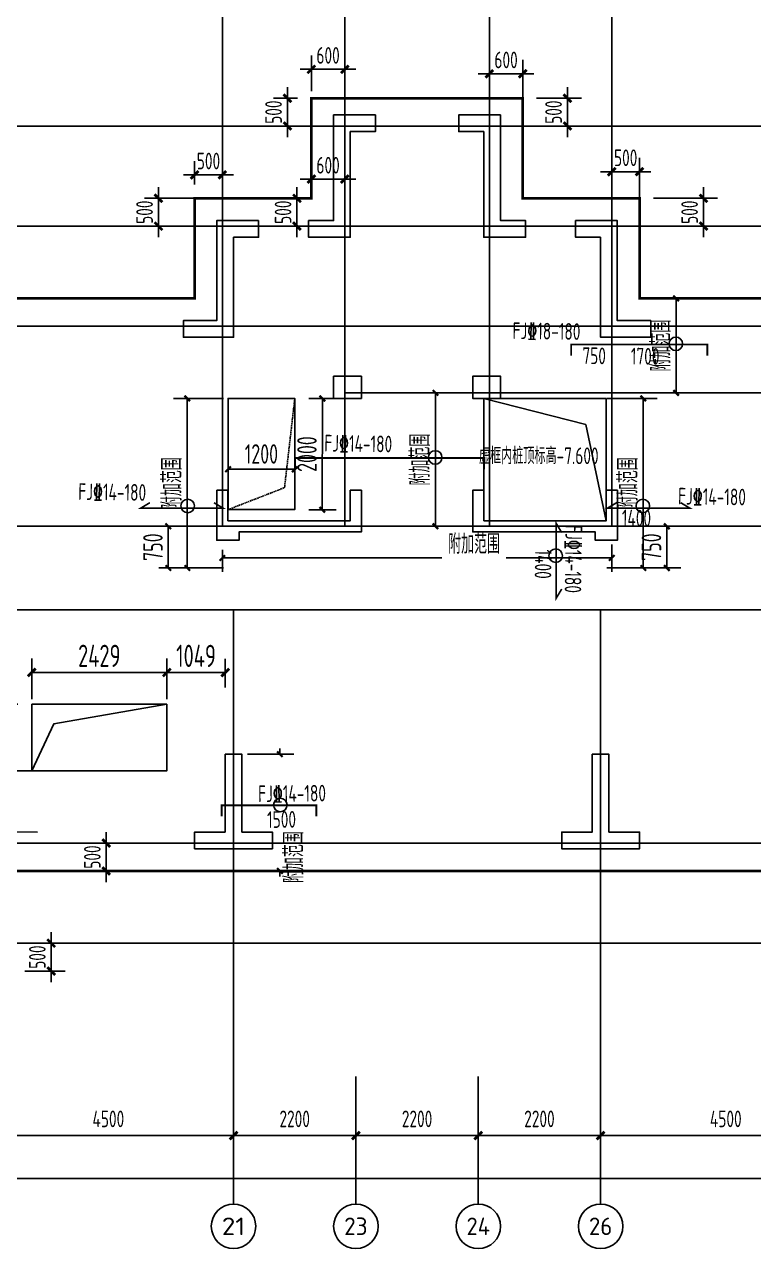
# Model space of a CAD drawing. Extents: x 627893 to 789462, y -407363 to 145317.
# Drawn here: x 704716 to 717822, y -383324 to -361305 of the extents above; entities that cross this region are included whole.
import ezdxf
from ezdxf.enums import TextEntityAlignment as Align

# ---------------------------------------------------------------- set-up
doc = ezdxf.new("R2010")
doc.units = 0
doc.header["$LTSCALE"] = 100
doc.linetypes.add('DASH', pattern=[0.35, 0.25, -0.1])
doc.layers.get('0').update_dxf_attribs({"linetype": 'CONTINUOUS'})
doc.layers.get('Defpoints').update_dxf_attribs({"linetype": 'CONTINUOUS'})
for name, color, linetype in [('AXIS', 3, 'CONTINUOUS'), ('AXIS_TEXT', 7, 'CONTINUOUS'), ('COLU', 255, 'CONTINUOUS'), ('DIM', 3, 'CONTINUOUS'), ('dim-wall', 7, 'CONTINUOUS'), ('dote', 253, 'CONTINUOUS'), ('JSK', 4, 'CONTINUOUS'), ('TEXT', 2, 'CONTINUOUS'), ('WALL', 255, 'CONTINUOUS'), ('Z-CT', 2, 'CONTINUOUS'), ('支座钢筋标注', 173, 'CONTINUOUS'), ('板底钢筋', 24, 'CONTINUOUS'), ('楼板负筋钢筋', 1, 'CONTINUOUS')]:
    doc.layers.add(name, color=color, linetype=linetype)
doc.styles.add('_TCH_AXIS', font='tssdeng.shx', dxfattribs={"width": 0.7, "bigfont": 'tssdchn.shx'})
doc.styles.add('COMPLEX', font='tssdeng.shx', dxfattribs={"width": 0.7, "bigfont": 'tssdchn.shx'})
doc.styles.add('dim_font', font='tssdeng.shx', dxfattribs={"width": 0.7, "bigfont": 'tssdchn.shx'})
doc.styles.add('Jgcad-DIM', font='tssdeng.shx', dxfattribs={"width": 0.7, "bigfont": 'tssdchn.shx'})
doc.styles.get("Standard").update_dxf_attribs({"font": 'tssdeng.shx', "width": 0.7, "bigfont": 'tssdchn.shx'})
doc.styles.add('TSSD_Dimension', font='Tssdeng.shx', dxfattribs={"width": 0.7, "bigfont": 'tssdchn.shx'})
doc.dimstyles.new('DIMN', dxfattribs={"dimtxt": 300, "dimasz": 1, "dimexe": 250, "dimexo": 300, "dimgap": 150, "dimtad": 1, "dimdec": 0, "dimzin": 0, "dimdsep": 46, "dimtxsty": 'dim_font', "dimblk": '_DIMX', "dimcen": 0.09, "dimclrt": 7, "dimadec": 0, "dimazin": 0, "dimtfac": 1, "dimtdec": 0, "dimtix": 1, "dimtmove": 2, "dimatfit": 3, "dimldrblk": '_DIMX', "dimfxl": 250, "dimtolj": 1, "dimtzin": 0, "dimarcsym": 0})
doc.dimstyles.new('JGCAD_100_117', dxfattribs={"dimtxt": 351, "dimasz": 100, "dimexe": 250, "dimexo": 250, "dimgap": 100, "dimtad": 1, "dimdec": 0, "dimdsep": 46, "dimtxsty": 'Jgcad-DIM', "dimblk1": 'ARCHTICK', "dimblk2": 'ARCHTICK', "dimsah": 1, "dimcen": 0.09, "dimclre": 7, "dimclrt": 1, "dimadec": 3, "dimazin": 0, "dimtfac": 1, "dimtdec": 4, "dimtix": 1, "dimtofl": 0, "dimtmove": 2, "dimatfit": 3, "dimfxl": 1, "dimtolj": 1, "dimtzin": 0, "dimarcsym": 0})
doc.dimstyles.new('TSSD_100_100$0', dxfattribs={"dimtxt": 300, "dimasz": 100, "dimexe": 250, "dimexo": 250, "dimgap": 100, "dimtad": 1, "dimdec": 0, "dimzin": 0, "dimdsep": 46, "dimtxsty": 'TSSD_Dimension', "dimblk": '_TSDBK', "dimblk1": '_TSDBK', "dimblk2": '_TSDBK', "dimsah": 1, "dimcen": 0, "dimclrt": 7, "dimadec": 0, "dimazin": 0, "dimtfac": 1, "dimtdec": 0, "dimtix": 1, "dimtmove": 2, "dimatfit": 3, "dimldrblk": '_TSDBK', "dimfxl": 1, "dimtolj": 1, "dimtzin": 0, "dimarcsym": 0})

# ---------------------------------------------------------------- blocks, each defined once
blk = doc.blocks.new('_AXISO')
blk.add_circle((0, 0), 0.5)
at = {"layer": 'AXIS_TEXT', "style": 'COMPLEX', "width": 1.041667}
blk.add_attdef('A', text='', height=0.56, dxfattribs=at).set_placement((-0.25, -0.28), (0.25, -0.28), align=Align.FIT)
blk = doc.blocks.new('_DIMX')
blk.add_line((-150, 0), (150, 0))
at = {"const_width": 50}
blk.add_lwpolyline([(-70, -70), (70, 70)], dxfattribs=at)
blk = doc.blocks.new('_ArchTick')
at = {"color": 0, "linetype": 'ByBlock', "const_width": 0.4}
blk.add_lwpolyline([(-0.5, -0.5), (0.5, 0.5)], dxfattribs=at)
blk = doc.blocks.new('*D846')
at = {"layer": 'Defpoints', "color": 0}
for p in [(708376, -369020), (709576, -369120), (709576, -369307)]:
    blk.add_point(p, dxfattribs=at)
at = {"layer": 'dim-wall', "color": 7, "lineweight": -2}
for p, q in [((708376, -369270), (708376, -369556)), ((709576, -369370), (709576, -369557))]:
    blk.add_line(p, q, dxfattribs=at)
at = {"layer": 'dim-wall', "color": 0, "lineweight": -2}
blk.add_line((708376, -369306), (709576, -369307), dxfattribs=at)
at = {"layer": 'dim-wall', "color": 0, "lineweight": -2, "xscale": 100, "yscale": 100, "zscale": 100}
for p, rotation in [((708376, -369306), 179.954628262561), ((709576, -369307), 359.954628262561)]:
    blk.add_blockref('_ArchTick', p, dxfattribs=dict(at, rotation=rotation))
at = {"layer": 'dim-wall', "color": 1, "insert": (708976, -369031), "char_height": 351, "attachment_point": 5, "rotation": 359.9546, "style": 'Jgcad-DIM'}
blk.add_mtext('\\A1;1200', dxfattribs=at)
blk = doc.blocks.new('*D847')
at = {"layer": 'Defpoints', "color": 0}
for p in [(709576, -368032), (709576, -370032), (710069, -370033)]:
    blk.add_point(p, dxfattribs=at)
at = {"layer": 'dim-wall', "color": 7, "lineweight": -2}
for p, q in [((709826, -368033), (710321, -368033)), ((709826, -370033), (710319, -370033))]:
    blk.add_line(p, q, dxfattribs=at)
at = {"layer": 'dim-wall', "color": 0, "lineweight": -2}
blk.add_line((710071, -368033), (710069, -370033), dxfattribs=at)
at = {"layer": 'dim-wall', "color": 0, "lineweight": -2, "xscale": 100, "yscale": 100, "zscale": 100}
for p, rotation in [((710071, -368033), 89.95462826923105), ((710069, -370033), 269.9546282692311)]:
    blk.add_blockref('_ArchTick', p, dxfattribs=dict(at, rotation=rotation))
at = {"layer": 'dim-wall', "color": 1, "insert": (709795, -369033), "char_height": 351, "attachment_point": 5, "rotation": 89.9546, "style": 'Jgcad-DIM'}
blk.add_mtext('\\A1;2000', dxfattribs=at)
blk = doc.blocks.new('*D873')
at = {"layer": 'Defpoints', "color": 0}
for p in [(708274, -370503), (715274, -370409), (715274, -370902)]:
    blk.add_point(p, dxfattribs=at)
at = {"layer": 'dim-wall', "color": 7, "lineweight": -2}
for p, q in [((708274, -370753), (708274, -371152)), ((715274, -370659), (715274, -371152))]:
    blk.add_line(p, q, dxfattribs=at)
at = {"layer": 'dim-wall', "color": 0, "lineweight": -2}
for p, q in [((708274, -370902), (712221, -370902)), ((715274, -370902), (713376, -370902))]:
    blk.add_line(p, q, dxfattribs=at)
at = {"layer": 'dim-wall', "color": 0, "lineweight": -2, "xscale": 100, "yscale": 100, "zscale": 100, "rotation": 180}
blk.add_blockref('_ArchTick', (708274, -370902), dxfattribs=at)
at = {"layer": 'dim-wall', "color": 0, "lineweight": -2, "xscale": 100, "yscale": 100, "zscale": 100}
blk.add_blockref('_ArchTick', (715274, -370902), dxfattribs=at)
at = {"layer": 'dim-wall', "color": 1, "insert": (712799, -370652), "char_height": 351, "attachment_point": 5, "style": 'Jgcad-DIM'}
blk.add_mtext('\\A1;附加范围', dxfattribs=at)
blk = doc.blocks.new('*D874')
at = {"layer": 'Defpoints', "color": 0}
for p in [(714938, -368032), (714938, -371082), (715841, -371082)]:
    blk.add_point(p, dxfattribs=at)
at = {"layer": 'dim-wall', "color": 7, "lineweight": -2}
for p, q in [((715188, -368032), (716091, -368032)), ((715188, -371082), (716091, -371082))]:
    blk.add_line(p, q, dxfattribs=at)
at = {"layer": 'dim-wall', "color": 0, "lineweight": -2}
blk.add_line((715841, -368032), (715841, -371082), dxfattribs=at)
at = {"layer": 'dim-wall', "color": 0, "lineweight": -2, "xscale": 100, "yscale": 100, "zscale": 100}
for p, rotation in [((715841, -368032), 90), ((715841, -371082), 270)]:
    blk.add_blockref('_ArchTick', p, dxfattribs=dict(at, rotation=rotation))
at = {"layer": 'dim-wall', "color": 1, "insert": (715565, -369557), "char_height": 351, "attachment_point": 5, "rotation": 90, "style": 'Jgcad-DIM'}
blk.add_mtext('\\A1;\\A1;附加范围', dxfattribs=at)
blk = doc.blocks.new('*D875')
at = {"layer": 'Defpoints', "color": 0}
for p in [(712324, -367932), (712105, -370332), (712205, -370332)]:
    blk.add_point(p, dxfattribs=at)
at = {"layer": 'dim-wall', "color": 7, "lineweight": -2}
for p, q in [((712074, -367932), (711855, -367932)), ((711955, -370332), (711855, -370332))]:
    blk.add_line(p, q, dxfattribs=at)
at = {"layer": 'dim-wall', "color": 0, "lineweight": -2}
blk.add_line((712105, -367932), (712105, -370332), dxfattribs=at)
at = {"layer": 'dim-wall', "color": 0, "lineweight": -2, "xscale": 100, "yscale": 100, "zscale": 100}
for p, rotation in [((712105, -367932), 90), ((712105, -370332), 270)]:
    blk.add_blockref('_ArchTick', p, dxfattribs=dict(at, rotation=rotation))
at = {"layer": 'dim-wall', "color": 1, "insert": (711829, -369132), "char_height": 351, "attachment_point": 5, "rotation": 90, "style": 'Jgcad-DIM'}
blk.add_mtext('\\A1;\\A1;附加范围', dxfattribs=at)
blk = doc.blocks.new('*D876')
at = {"layer": 'Defpoints', "color": 0}
for p in [(716293, -366232), (716271, -367932), (716431, -367932)]:
    blk.add_point(p, dxfattribs=at)
at = {"layer": 'dim-wall', "color": 0, "lineweight": -2}
blk.add_line((716431, -366232), (716431, -367932), dxfattribs=at)
at = {"layer": 'dim-wall', "color": 7, "lineweight": -2}
for p, q in [((716543, -366232), (716681, -366232)), ((716521, -367932), (716681, -367932))]:
    blk.add_line(p, q, dxfattribs=at)
at = {"layer": 'dim-wall', "color": 0, "lineweight": -2, "xscale": 100, "yscale": 100, "zscale": 100}
for p, rotation in [((716431, -366232), 90), ((716431, -367932), 270)]:
    blk.add_blockref('_ArchTick', p, dxfattribs=dict(at, rotation=rotation))
at = {"layer": 'dim-wall', "color": 1, "insert": (716156, -367082), "char_height": 351, "attachment_point": 5, "rotation": 90, "style": 'Jgcad-DIM'}
blk.add_mtext('\\A1;\\A1;附加范围', dxfattribs=at)
blk = doc.blocks.new('*D880')
at = {"layer": 'Defpoints', "color": 0}
for p in [(708474, -374432), (708474, -376532), (709308, -376532)]:
    blk.add_point(p, dxfattribs=at)
at = {"layer": 'dim-wall', "color": 7, "lineweight": -2}
for p, q in [((708724, -374432), (709558, -374432)), ((708724, -376532), (709558, -376532))]:
    blk.add_line(p, q, dxfattribs=at)
at = {"layer": 'dim-wall', "color": 0, "lineweight": -2}
for p, q in [((709308, -374432), (709308, -374332)), ((709308, -376532), (709308, -376632))]:
    blk.add_line(p, q, dxfattribs=at)
at = {"layer": 'dim-wall', "color": 0, "lineweight": -2, "xscale": 100, "yscale": 100, "zscale": 100}
for p, rotation in [((709308, -374432), 270), ((709308, -376532), 90)]:
    blk.add_blockref('_ArchTick', p, dxfattribs=dict(at, rotation=rotation))
at = {"layer": 'dim-wall', "color": 1, "insert": (709556, -376284), "char_height": 351, "attachment_point": 5, "rotation": 90, "style": 'Jgcad-DIM'}
blk.add_mtext('\\A1;\\A1;\\A1;附加范围', dxfattribs=at)
blk = doc.blocks.new('*D882')
at = {"layer": 'Defpoints', "color": 0}
for p in [(715841, -370332), (715841, -371082), (716264, -371082)]:
    blk.add_point(p, dxfattribs=at)
at = {"layer": 'dim-wall', "color": 7, "lineweight": -2}
for p, q in [((716091, -370332), (716514, -370332)), ((716091, -371082), (716514, -371082))]:
    blk.add_line(p, q, dxfattribs=at)
at = {"layer": 'dim-wall', "color": 0, "lineweight": -2}
blk.add_line((716264, -370332), (716264, -371082), dxfattribs=at)
at = {"layer": 'dim-wall', "color": 0, "lineweight": -2, "xscale": 100, "yscale": 100, "zscale": 100}
for p, rotation in [((716264, -370332), 90), ((716264, -371082), 270)]:
    blk.add_blockref('_ArchTick', p, dxfattribs=dict(at, rotation=rotation))
at = {"layer": 'dim-wall', "color": 1, "insert": (715988, -370707), "char_height": 351, "attachment_point": 5, "rotation": 90, "style": 'Jgcad-DIM'}
blk.add_mtext('\\A1;750', dxfattribs=at)
blk = doc.blocks.new('*D883')
at = {"layer": 'Defpoints', "color": 0}
for p in [(708546, -368032), (707643, -371082), (708546, -371082)]:
    blk.add_point(p, dxfattribs=at)
at = {"layer": 'dim-wall', "color": 7, "lineweight": -2}
for p, q in [((708296, -368032), (707393, -368032)), ((708296, -371082), (707393, -371082))]:
    blk.add_line(p, q, dxfattribs=at)
at = {"layer": 'dim-wall', "color": 0, "lineweight": -2}
blk.add_line((707643, -368032), (707643, -371082), dxfattribs=at)
at = {"layer": 'dim-wall', "color": 0, "lineweight": -2, "xscale": 100, "yscale": 100, "zscale": 100}
for p, rotation in [((707643, -368032), 90), ((707643, -371082), 270)]:
    blk.add_blockref('_ArchTick', p, dxfattribs=dict(at, rotation=rotation))
at = {"layer": 'dim-wall', "color": 1, "insert": (707367, -369557), "char_height": 351, "attachment_point": 5, "rotation": 90, "style": 'Jgcad-DIM'}
blk.add_mtext('\\A1;\\A1;附加范围', dxfattribs=at)
blk = doc.blocks.new('*D884')
at = {"layer": 'Defpoints', "color": 0}
for p in [(706879, -370332), (706879, -371082), (707301, -371082)]:
    blk.add_point(p, dxfattribs=at)
at = {"layer": 'dim-wall', "color": 7, "lineweight": -2}
for p, q in [((707129, -370332), (707551, -370332)), ((707129, -371082), (707551, -371082))]:
    blk.add_line(p, q, dxfattribs=at)
at = {"layer": 'dim-wall', "color": 0, "lineweight": -2}
blk.add_line((707301, -370332), (707301, -371082), dxfattribs=at)
at = {"layer": 'dim-wall', "color": 0, "lineweight": -2, "xscale": 100, "yscale": 100, "zscale": 100}
for p, rotation in [((707301, -370332), 90), ((707301, -371082), 270)]:
    blk.add_blockref('_ArchTick', p, dxfattribs=dict(at, rotation=rotation))
at = {"layer": 'dim-wall', "color": 1, "insert": (707026, -370707), "char_height": 351, "attachment_point": 5, "rotation": 90, "style": 'Jgcad-DIM'}
blk.add_mtext('\\A1;750', dxfattribs=at)
blk = doc.blocks.new('_TSDBK')
blk.add_line((-1, 0), (0, 0))
at = {"const_width": 0.5}
blk.add_lwpolyline([(-0.7, -0.7), (0.7, 0.7)], dxfattribs=at)
blk = doc.blocks.new('*D949')
at = {"layer": 'Defpoints', "color": 0}
for p in [(704474, -377832), (704474, -378332), (705197, -378332)]:
    blk.add_point(p, dxfattribs=at)
at = {"layer": 'DIM', "color": 0, "lineweight": -2}
for p, q in [((704724, -377832), (705447, -377832)), ((705197, -377732), (705197, -377632)), ((705197, -377832), (705197, -378332)), ((704724, -378332), (705447, -378332)), ((705197, -378432), (705197, -378532))]:
    blk.add_line(p, q, dxfattribs=at)
at = {"layer": 'DIM', "color": 0, "lineweight": -2, "xscale": 100, "yscale": 100, "zscale": 100}
for p, rotation in [((705197, -377832), 270), ((705197, -378332), 90)]:
    blk.add_blockref('_TSDBK', p, dxfattribs=dict(at, rotation=rotation))
at = {"layer": 'DIM', "color": 7, "insert": (704947, -378082), "char_height": 300, "attachment_point": 5, "rotation": 90, "style": 'TSSD_Dimension'}
blk.add_mtext('\\A1;500', dxfattribs=at)
blk = doc.blocks.new('*D950')
at = {"layer": 'Defpoints', "color": 0}
for p in [(705939, -376032), (705939, -376532), (706186, -376532)]:
    blk.add_point(p, dxfattribs=at)
at = {"layer": 'DIM', "color": 0, "lineweight": -2}
for p, q in [((706186, -375932), (706186, -375832)), ((706186, -376032), (706186, -376532)), ((706189, -376032), (706436, -376032)), ((706186, -376632), (706186, -376732)), ((706189, -376532), (706436, -376532))]:
    blk.add_line(p, q, dxfattribs=at)
at = {"layer": 'DIM', "color": 0, "lineweight": -2, "xscale": 100, "yscale": 100, "zscale": 100}
for p, rotation in [((706186, -376032), 270), ((706186, -376532), 90)]:
    blk.add_blockref('_TSDBK', p, dxfattribs=dict(at, rotation=rotation))
at = {"layer": 'DIM', "color": 7, "insert": (705936, -376282), "char_height": 300, "attachment_point": 5, "rotation": 90, "style": 'TSSD_Dimension'}
blk.add_mtext('\\A1;500', dxfattribs=at)
blk = doc.blocks.new('*D958')
at = {"layer": 'Defpoints', "color": 0}
for p in [(715774, -363953), (715274, -364932), (715774, -364932)]:
    blk.add_point(p, dxfattribs=at)
at = {"layer": 'DIM', "color": 0, "lineweight": -2}
for p, q in [((715274, -364682), (715274, -363703)), ((715774, -364682), (715774, -363703)), ((715174, -363953), (715074, -363953)), ((715274, -363953), (715774, -363953)), ((715874, -363953), (715974, -363953))]:
    blk.add_line(p, q, dxfattribs=at)
at = {"layer": 'DIM', "color": 0, "lineweight": -2, "xscale": 100, "yscale": 100, "zscale": 100}
blk.add_blockref('_TSDBK', (715274, -363953), dxfattribs=at)
at = {"layer": 'DIM', "color": 0, "lineweight": -2, "xscale": 100, "yscale": 100, "zscale": 100, "rotation": 180}
blk.add_blockref('_TSDBK', (715774, -363953), dxfattribs=at)
at = {"layer": 'DIM', "color": 7, "insert": (715524, -363703), "char_height": 300, "attachment_point": 5, "style": 'TSSD_Dimension'}
blk.add_mtext('\\A1;500', dxfattribs=at)
blk = doc.blocks.new('*D959')
at = {"layer": 'Defpoints', "color": 0}
for p in [(715774, -364432), (715774, -364932), (716924, -364932)]:
    blk.add_point(p, dxfattribs=at)
at = {"layer": 'DIM', "color": 0, "lineweight": -2}
for p, q in [((716924, -364332), (716924, -364232)), ((716024, -364432), (717174, -364432)), ((716924, -364432), (716924, -364932)), ((716024, -364932), (717174, -364932)), ((716924, -365032), (716924, -365132))]:
    blk.add_line(p, q, dxfattribs=at)
at = {"layer": 'DIM', "color": 0, "lineweight": -2, "xscale": 100, "yscale": 100, "zscale": 100}
for p, rotation in [((716924, -364432), 270), ((716924, -364932), 90)]:
    blk.add_blockref('_TSDBK', p, dxfattribs=dict(at, rotation=rotation))
at = {"layer": 'DIM', "color": 7, "insert": (716674, -364682), "char_height": 300, "attachment_point": 5, "rotation": 90, "style": 'TSSD_Dimension'}
blk.add_mtext('\\A1;500', dxfattribs=at)
blk = doc.blocks.new('*D960')
at = {"layer": 'Defpoints', "color": 0}
for p in [(713674, -362193), (713074, -363132), (713674, -363132)]:
    blk.add_point(p, dxfattribs=at)
at = {"layer": 'DIM', "color": 0, "lineweight": -2}
for p, q in [((713074, -362882), (713074, -361943)), ((713674, -362882), (713674, -361943)), ((712974, -362193), (712874, -362193)), ((713074, -362193), (713674, -362193)), ((713774, -362193), (713874, -362193))]:
    blk.add_line(p, q, dxfattribs=at)
at = {"layer": 'DIM', "color": 0, "lineweight": -2, "xscale": 100, "yscale": 100, "zscale": 100}
blk.add_blockref('_TSDBK', (713074, -362193), dxfattribs=at)
at = {"layer": 'DIM', "color": 0, "lineweight": -2, "xscale": 100, "yscale": 100, "zscale": 100, "rotation": 180}
blk.add_blockref('_TSDBK', (713674, -362193), dxfattribs=at)
at = {"layer": 'DIM', "color": 7, "insert": (713374, -361943), "char_height": 300, "attachment_point": 5, "style": 'TSSD_Dimension'}
blk.add_mtext('\\A1;600', dxfattribs=at)
blk = doc.blocks.new('*D961')
at = {"layer": 'Defpoints', "color": 0}
for p in [(713674, -362632), (713674, -363132), (714478, -363132)]:
    blk.add_point(p, dxfattribs=at)
at = {"layer": 'DIM', "color": 0, "lineweight": -2}
for p, q in [((714478, -362532), (714478, -362432)), ((713924, -362632), (714728, -362632)), ((714478, -362632), (714478, -363132)), ((713924, -363132), (714728, -363132)), ((714478, -363232), (714478, -363332))]:
    blk.add_line(p, q, dxfattribs=at)
at = {"layer": 'DIM', "color": 0, "lineweight": -2, "xscale": 100, "yscale": 100, "zscale": 100}
for p, rotation in [((714478, -362632), 270), ((714478, -363132), 90)]:
    blk.add_blockref('_TSDBK', p, dxfattribs=dict(at, rotation=rotation))
at = {"layer": 'DIM', "color": 7, "insert": (714228, -362882), "char_height": 300, "attachment_point": 5, "rotation": 90, "style": 'TSSD_Dimension'}
blk.add_mtext('\\A1;500', dxfattribs=at)
blk = doc.blocks.new('*D962')
at = {"layer": 'Defpoints', "color": 0}
for p in [(709874, -362111), (709874, -362753), (710474, -362753)]:
    blk.add_point(p, dxfattribs=at)
at = {"layer": 'DIM', "color": 0, "lineweight": -2}
for p, q in [((709874, -362503), (709874, -361861)), ((710474, -362503), (710474, -361861)), ((709774, -362111), (709674, -362111)), ((710474, -362111), (709874, -362111)), ((710574, -362111), (710674, -362111))]:
    blk.add_line(p, q, dxfattribs=at)
at = {"layer": 'DIM', "color": 0, "lineweight": -2, "xscale": 100, "yscale": 100, "zscale": 100}
blk.add_blockref('_TSDBK', (709874, -362111), dxfattribs=at)
at = {"layer": 'DIM', "color": 0, "lineweight": -2, "xscale": 100, "yscale": 100, "zscale": 100, "rotation": 180}
blk.add_blockref('_TSDBK', (710474, -362111), dxfattribs=at)
at = {"layer": 'DIM', "color": 7, "insert": (710174, -361861), "char_height": 300, "attachment_point": 5, "style": 'TSSD_Dimension'}
blk.add_mtext('\\A1;600', dxfattribs=at)
blk = doc.blocks.new('*D963')
at = {"layer": 'Defpoints', "color": 0}
for p in [(709874, -362632), (709444, -363132), (709771, -363132)]:
    blk.add_point(p, dxfattribs=at)
at = {"layer": 'DIM', "color": 0, "lineweight": -2}
for p, q in [((709444, -362532), (709444, -362432)), ((709624, -362632), (709194, -362632)), ((709444, -362632), (709444, -363132)), ((709521, -363132), (709194, -363132)), ((709444, -363232), (709444, -363332))]:
    blk.add_line(p, q, dxfattribs=at)
at = {"layer": 'DIM', "color": 0, "lineweight": -2, "xscale": 100, "yscale": 100, "zscale": 100}
for p, rotation in [((709444, -362632), 270), ((709444, -363132), 90)]:
    blk.add_blockref('_TSDBK', p, dxfattribs=dict(at, rotation=rotation))
at = {"layer": 'DIM', "color": 7, "insert": (709194, -362882), "char_height": 300, "attachment_point": 5, "rotation": 90, "style": 'TSSD_Dimension'}
blk.add_mtext('\\A1;500', dxfattribs=at)
blk = doc.blocks.new('*D964')
at = {"layer": 'Defpoints', "color": 0}
for p in [(707125, -364432), (708274, -364432), (708274, -364932)]:
    blk.add_point(p, dxfattribs=at)
at = {"layer": 'DIM', "color": 0, "lineweight": -2}
for p, q in [((707125, -364332), (707125, -364232)), ((708024, -364432), (706875, -364432)), ((707125, -364932), (707125, -364432)), ((708024, -364932), (706875, -364932)), ((707125, -365032), (707125, -365132))]:
    blk.add_line(p, q, dxfattribs=at)
at = {"layer": 'DIM', "color": 0, "lineweight": -2, "xscale": 100, "yscale": 100, "zscale": 100}
for p, rotation in [((707125, -364432), 270), ((707125, -364932), 90)]:
    blk.add_blockref('_TSDBK', p, dxfattribs=dict(at, rotation=rotation))
at = {"layer": 'DIM', "color": 7, "insert": (706875, -364682), "char_height": 300, "attachment_point": 5, "rotation": 90, "style": 'TSSD_Dimension'}
blk.add_mtext('\\A1;500', dxfattribs=at)
blk = doc.blocks.new('*D965')
at = {"layer": 'Defpoints', "color": 0}
for p in [(708274, -364011), (708274, -364284), (707774, -364432)]:
    blk.add_point(p, dxfattribs=at)
at = {"layer": 'DIM', "color": 0, "lineweight": -2}
for p, q in [((707774, -364182), (707774, -363761)), ((708274, -364034), (708274, -363761)), ((707674, -364011), (707574, -364011)), ((707774, -364011), (708274, -364011)), ((708374, -364011), (708474, -364011))]:
    blk.add_line(p, q, dxfattribs=at)
at = {"layer": 'DIM', "color": 0, "lineweight": -2, "xscale": 100, "yscale": 100, "zscale": 100}
blk.add_blockref('_TSDBK', (707774, -364011), dxfattribs=at)
at = {"layer": 'DIM', "color": 0, "lineweight": -2, "xscale": 100, "yscale": 100, "zscale": 100, "rotation": 180}
blk.add_blockref('_TSDBK', (708274, -364011), dxfattribs=at)
at = {"layer": 'DIM', "color": 7, "insert": (708024, -363761), "char_height": 300, "attachment_point": 5, "style": 'TSSD_Dimension'}
blk.add_mtext('\\A1;500', dxfattribs=at)
blk = doc.blocks.new('*D966')
at = {"layer": 'Defpoints', "color": 0}
for p in [(710474, -364087), (709874, -364432), (710474, -364432)]:
    blk.add_point(p, dxfattribs=at)
at = {"layer": 'DIM', "color": 0, "lineweight": -2}
for p, q in [((709874, -364182), (709874, -363837)), ((710474, -364182), (710474, -363837)), ((709774, -364087), (709674, -364087)), ((709874, -364087), (710474, -364087)), ((710574, -364087), (710674, -364087))]:
    blk.add_line(p, q, dxfattribs=at)
at = {"layer": 'DIM', "color": 0, "lineweight": -2, "xscale": 100, "yscale": 100, "zscale": 100}
blk.add_blockref('_TSDBK', (709874, -364087), dxfattribs=at)
at = {"layer": 'DIM', "color": 0, "lineweight": -2, "xscale": 100, "yscale": 100, "zscale": 100, "rotation": 180}
blk.add_blockref('_TSDBK', (710474, -364087), dxfattribs=at)
at = {"layer": 'DIM', "color": 7, "insert": (710174, -363837), "char_height": 300, "attachment_point": 5, "style": 'TSSD_Dimension'}
blk.add_mtext('\\A1;600', dxfattribs=at)
blk = doc.blocks.new('*D967')
at = {"layer": 'Defpoints', "color": 0}
for p in [(709874, -364432), (709615, -364932), (709874, -364932)]:
    blk.add_point(p, dxfattribs=at)
at = {"layer": 'DIM', "color": 0, "lineweight": -2}
for p, q in [((709615, -364332), (709615, -364232)), ((709624, -364432), (709365, -364432)), ((709615, -364432), (709615, -364932)), ((709624, -364932), (709365, -364932)), ((709615, -365032), (709615, -365132))]:
    blk.add_line(p, q, dxfattribs=at)
at = {"layer": 'DIM', "color": 0, "lineweight": -2, "xscale": 100, "yscale": 100, "zscale": 100}
for p, rotation in [((709615, -364432), 270), ((709615, -364932), 90)]:
    blk.add_blockref('_TSDBK', p, dxfattribs=dict(at, rotation=rotation))
at = {"layer": 'DIM', "color": 7, "insert": (709365, -364682), "char_height": 300, "attachment_point": 5, "rotation": 90, "style": 'TSSD_Dimension'}
blk.add_mtext('\\A1;500', dxfattribs=at)
blk = doc.blocks.new('*D978')
at = {"layer": 'Defpoints', "color": 0}
for p in [(704197, -374732), (705198, -374732), (705198, -375832)]:
    blk.add_point(p, dxfattribs=at)
at = {"layer": 'dim-wall', "color": 0, "lineweight": -2}
for p, q in [((704948, -374732), (703947, -374731)), ((704196, -375732), (704197, -374832)), ((704948, -375832), (703946, -375831))]:
    blk.add_line(p, q, dxfattribs=at)
at = {"layer": 'dim-wall', "color": 0, "lineweight": -2, "xscale": 100, "yscale": 100, "zscale": 100}
for p, rotation in [((704197, -374732), 89.95463617998003), ((704196, -375832), 269.95463617998)]:
    blk.add_blockref('_TSDBK', p, dxfattribs=dict(at, rotation=rotation))
at = {"layer": 'dim-wall', "color": 7, "insert": (703896, -375281), "char_height": 400, "attachment_point": 5, "rotation": 89.9546, "style": 'TSSD_Dimension'}
blk.add_mtext('\\A1;1100', dxfattribs=at)
blk = doc.blocks.new('*D979')
at = {"layer": 'Defpoints', "color": 0}
for p in [(704198, -373532), (704846, -373532), (705198, -374732)]:
    blk.add_point(p, dxfattribs=at)
at = {"layer": 'dim-wall', "color": 0, "lineweight": -2}
for p, q in [((704596, -373532), (703948, -373532)), ((704197, -374632), (704198, -373632)), ((704948, -374732), (703947, -374731))]:
    blk.add_line(p, q, dxfattribs=at)
at = {"layer": 'dim-wall', "color": 0, "lineweight": -2, "xscale": 100, "yscale": 100, "zscale": 100}
for p, rotation in [((704198, -373532), 89.95463617998003), ((704197, -374732), 269.95463617998)]:
    blk.add_blockref('_TSDBK', p, dxfattribs=dict(at, rotation=rotation))
at = {"layer": 'dim-wall', "color": 7, "insert": (703897, -374131), "char_height": 400, "attachment_point": 5, "rotation": 89.9546, "style": 'TSSD_Dimension'}
blk.add_mtext('\\A1;1200', dxfattribs=at)
blk = doc.blocks.new('*D980')
at = {"layer": 'Defpoints', "color": 0}
for p in [(707275, -372963), (704846, -373692), (707275, -373692)]:
    blk.add_point(p, dxfattribs=at)
at = {"layer": 'dim-wall', "color": 0, "lineweight": -2}
for p, q in [((704846, -373442), (704847, -372711)), ((707275, -373442), (707275, -372713)), ((704947, -372961), (707175, -372963))]:
    blk.add_line(p, q, dxfattribs=at)
at = {"layer": 'dim-wall', "color": 0, "lineweight": -2, "xscale": 100, "yscale": 100, "zscale": 100}
for p, rotation in [((704847, -372961), 179.95463618665), ((707275, -372963), 359.9546361866501)]:
    blk.add_blockref('_TSDBK', p, dxfattribs=dict(at, rotation=rotation))
at = {"layer": 'dim-wall', "color": 7, "insert": (706061, -372662), "char_height": 400, "attachment_point": 5, "rotation": 359.9546, "style": 'TSSD_Dimension'}
blk.add_mtext('\\A1;2429', dxfattribs=at)
blk = doc.blocks.new('*D981')
at = {"layer": 'Defpoints', "color": 0}
for p in [(708324, -372964), (708324, -373482), (707275, -373692)]:
    blk.add_point(p, dxfattribs=at)
at = {"layer": 'dim-wall', "color": 0, "lineweight": -2}
for p, q in [((707275, -373442), (707275, -372713)), ((708324, -373232), (708325, -372714)), ((707375, -372963), (708224, -372964))]:
    blk.add_line(p, q, dxfattribs=at)
at = {"layer": 'dim-wall', "color": 0, "lineweight": -2, "xscale": 100, "yscale": 100, "zscale": 100}
for p, rotation in [((707275, -372963), 179.95463618665), ((708324, -372964), 359.9546361866501)]:
    blk.add_blockref('_TSDBK', p, dxfattribs=dict(at, rotation=rotation))
at = {"layer": 'dim-wall', "color": 7, "insert": (707800, -372663), "char_height": 400, "attachment_point": 5, "rotation": 359.9546, "style": 'TSSD_Dimension'}
blk.add_mtext('\\A1;1049', dxfattribs=at)

msp = doc.modelspace()

# ---------------------------------------------------------------- linework, layer by layer
at = {"layer": 'AXIS'}
for p, q in [((708474, -380232.4), (708474, -382524.3)), ((710674, -380232.4), (710674, -382524.3)), ((712874, -380232.4), (712874, -382524.3)), ((715074, -380232.4), (715074, -382524.3))]:
    msp.add_line(p, q, dxfattribs=at)
at = {"layer": 'COLU'}
for points in [[(710774, -368032.4), (710774, -367632.4), (710274, -367632.4), (710274, -368032.4)], [(713274, -368032.4), (713274, -367632.4), (712774, -367632.4), (712774, -368032.4)]]:
    msp.add_lwpolyline(points, close=True, dxfattribs=at)
at = {"layer": 'dim-wall'}
for centre in [(716426.8, -367049.3), (712100.3, -369093.7), (707650.3, -369966.2), (715833.4, -369966.2), (714266.9, -370861.3), (709315.3, -375345.2)]:
    msp.add_circle(centre, 121.8, dxfattribs=at)
at = {"layer": 'dote'}
for p, q in [((708274, -360131.4), (708274, -370332.4)), ((710474, -360131.4), (710474, -370332.4)), ((713074, -360131.4), (713074, -370332.4)), ((715274, -360131.4), (715274, -370332.4)), ((671970.6, -363132.4), (726174, -363132.4)), ((671970.6, -364932.4), (726174, -364932.4)), ((671970.6, -366732.4), (726174, -366732.4)), ((726174, -367932.4), (710474, -367932.4)), ((671970.6, -370332.4), (726174, -370332.4)), ((726174, -371832.4), (671970.6, -371832.4)), ((708474, -371832.4), (708474, -380232.4)), ((715074, -371832.4), (715074, -380232.4)), ((671970.6, -376032.4), (726174, -376032.4)), ((672270.6, -377832.4), (726174, -377832.4))]:
    msp.add_line(p, q, dxfattribs=at)
at = {"layer": 'JSK'}
for q in [(712976, -368032.4), (715176, -370232.4)]:
    msp.add_line((714810.2, -368502.3), q, dxfattribs=at)
for points in [[(708376, -370032.4), (708376, -368032.4), (709576, -368032.4), (709576, -370032.4)], [(715176, -368032.4), (712976, -368032.4), (712976, -370232.4), (715176, -370232.4)], [(704846, -373532.4), (707274.5, -373532.4), (707274.5, -374732.4), (704846, -374732.4)]]:
    msp.add_lwpolyline(points, close=True, dxfattribs=at)
at = {"layer": 'JSK', "linetype": 'DASH'}
msp.add_lwpolyline([(708376, -370032.4), (709391.6, -369636.9), (709576, -368032.4)], dxfattribs=at)
at = {"layer": 'JSK'}
msp.add_lwpolyline([(704846, -374732.4), (705243.4, -373886.4), (707274.5, -373532.4)], dxfattribs=at)
at = {"layer": 'WALL'}
for points in [[(710274, -362932.4), (710274, -364832.4), (709824, -364832.4), (709824, -365132.4), (710574, -365132.4), (710574, -363232.4), (711024, -363232.4), (711024, -362932.4)], [(713274, -362932.4), (713274, -364832.4), (713724, -364832.4), (713724, -365132.4), (712974, -365132.4), (712974, -363232.4), (712524, -363232.4), (712524, -362932.4)], [(708924, -364832.4), (708174, -364832.4), (708174, -366632.4), (707574, -366632.4), (707574, -366932.4), (708474, -366932.4), (708474, -365132.4), (708924, -365132.4)], [(715074, -365132.4), (714624, -365132.4), (714624, -364832.4), (715374, -364832.4), (715374, -366632.4), (715974, -366632.4), (715974, -366932.4), (715074, -366932.4)], [(708174, -369682.4), (708174, -370582.4), (708574, -370582.4), (708574, -370432.4), (710774, -370432.4), (710774, -369682.4), (710574, -369682.4), (710574, -370232.4), (708374, -370232.4), (708374, -369682.4)], [(715376, -369682.4), (715376, -370582.4), (714976, -370582.4), (714976, -370432.4), (712776, -370432.4), (712776, -369682.4), (712976, -369682.4), (712976, -370232.4), (715176, -370232.4), (715176, -369682.4)], [(708324, -374432.4), (708624, -374432.4), (708624, -375832.4), (709174, -375832.4), (709174, -376132.4), (708374, -376132.4), (707774, -376132.4), (707774, -375832.4), (708324, -375832.4)], [(714924, -374432.4), (715224, -374432.4), (715224, -375832.4), (715774, -375832.4), (715774, -376132.4), (714974, -376132.4), (714374, -376132.4), (714374, -375832.4), (714924, -375832.4)]]:
    msp.add_lwpolyline(points, close=True, dxfattribs=at)
at = {"layer": 'Z-CT', "const_width": 50}
msp.add_lwpolyline([(691174, -366232.4), (707774, -366232.4), (707774, -364432.4), (709874, -364432.4), (709874, -362632.4), (713674, -362632.4), (713674, -364432.4), (715774, -364432.4), (715774, -366232.4), (724574, -366232.4), (724574, -378332.4), (719074, -378332.4), (719074, -376532.4), (704474, -376532.4)], dxfattribs=at)
at = {"layer": '板底钢筋', "const_width": 30}
for points in [[(706970.2, -369907.4), (706803.5, -370007.4), (708288.9, -370007.4), (708122.2, -369907.4)], [(716513.6, -369907.4), (716680.2, -370007.4), (715194.9, -370007.4), (715361.6, -369907.4)], [(714374.3, -371460.3), (714274.3, -371627), (714274.3, -370278.1), (714374.3, -370444.7)]]:
    msp.add_lwpolyline(points, dxfattribs=at)
at = {"layer": '楼板负筋钢筋', "const_width": 35}
for points in [[(716994, -367261.4), (716994, -367061.4), (714544, -367061.4), (714544, -367261.4)], [(712980.2, -369305.8), (712980.2, -369105.8), (709581.4, -369105.8), (709581.4, -369305.8)], [(709965, -375550.4), (709965, -375350.4), (708260.4, -375350.4), (708260.4, -375550.4)]]:
    msp.add_lwpolyline(points, dxfattribs=at)

# ---------------------------------------------------------------- block references
at = {"layer": 'AXIS'}
ref = msp.add_blockref('_AXISO', (708474, -382924.3), dxfattribs=dict(at, xscale=800, yscale=800, zscale=800))
ref.add_attrib('A', '21', dxfattribs={"layer": 'AXIS_TEXT', "height": 315.75, "style": '_TCH_AXIS', "width": 1.386667}).set_placement((708263.5, -383082.1), (708684.5, -383082.1), align=Align.FIT)
ref = msp.add_blockref('_AXISO', (710674, -382924.3), dxfattribs=dict(at, xscale=800, yscale=800, zscale=800))
ref.add_attrib('A', '23', dxfattribs={"layer": 'AXIS_TEXT', "height": 315.75, "style": '_TCH_AXIS', "width": 1.019608}).set_placement((710463.5, -383082.1), (710884.5, -383082.1), align=Align.FIT)
ref = msp.add_blockref('_AXISO', (712874, -382924.3), dxfattribs=dict(at, xscale=800, yscale=800, zscale=800))
ref.add_attrib('A', '24', dxfattribs={"layer": 'AXIS_TEXT', "height": 315.75, "style": '_TCH_AXIS', "width": 0.990476}).set_placement((712663.5, -383082.1), (713084.5, -383082.1), align=Align.FIT)
ref = msp.add_blockref('_AXISO', (715074, -382924.3), dxfattribs=dict(at, xscale=800, yscale=800, zscale=800))
ref.add_attrib('A', '26', dxfattribs={"layer": 'AXIS_TEXT', "height": 315.75, "style": '_TCH_AXIS', "width": 1.050505}).set_placement((714863.5, -383082.1), (715284.5, -383082.1), align=Align.FIT)

# ---------------------------------------------------------------- texts
at = {"layer": 'TEXT', "width": 0.7}
msp.add_text('虚框内桩顶标高-7.600', height=300, dxfattribs=at).set_placement((712886.1, -369213.8))
at = {"layer": '支座钢筋标注', "color": 47, "width": 0.7}
for s, rotation, p in [('FJ%%13218-180', 359.18029, (713487.3, -366963)), ('750', 359.18029, (714744, -367411.5)), ('1700', 359.18029, (715614.6, -367419.6)), ('FJ%%13214-180', 359.18029, (710103.8, -368986.3)), ('FJ%%13214-180', 359.18029, (705680.6, -369857.5)), ('FJ%%13214-180', 359.18029, (716463.3, -369939.8)), ('1400', 359.18029, (715454, -370330.3)), ('FJ%%13214-180', 269.18029, (714442.9, -370308.9)), ('1400', 269.18029, (713894.7, -370748.8)), ('FJ%%13214-180', 0.69677, (708917.4, -375296)), ('1500', 0.69677, (709079, -375759.6))]:
    msp.add_text(s, height=300, rotation=rotation, dxfattribs=at).set_placement(p)

# ---------------------------------------------------------------- dimensions: what is measured, and where the dimension line sits
at = {"layer": 'AXIS'}
for base, p1, p2 in [((724074, -382067.3), (674274, -380232.4), (724074, -380232.4)), ((708474, -381292.2), (703974, -380232.4), (708474, -380232.4)), ((710674, -381292.2), (708474, -380232.4), (710674, -380232.4)), ((712874, -381292.2), (710674, -380232.4), (712874, -380232.4)), ((715074, -381292.2), (712874, -380232.4), (715074, -380232.4)), ((719574, -381292.2), (715074, -380232.4), (719574, -380232.4))]:
    msp.add_linear_dim(base=base, p1=p1, p2=p2, dimstyle='DIMN', dxfattribs=at).render()
at = {"layer": 'DIM'}
for base, p1, p2, picture, middle in [((709874, -362111.3), (710474, -362752.8), (709874, -362752.8), '*D962', (710174, -361861.3)), ((713674, -362192.5), (713074, -363132.4), (713674, -363132.4), '*D960', (713374, -361942.5)), ((715774, -363952.5), (715274, -364932.4), (715774, -364932.4), '*D958', (715524, -363702.5)), ((708274, -364011), (707774, -364432.4), (708274, -364283.5), '*D965', (708024, -363761)), ((710474, -364087.3), (709874, -364432.4), (710474, -364432.4), '*D966', (710174, -363837.3))]:
    dim = msp.add_linear_dim(base=base, p1=p1, p2=p2, dimstyle='TSSD_100_100$0', dxfattribs=at)
    dim.commit()
    dim.dimension.update_dxf_attribs({"geometry": picture, "text_midpoint": middle})
for base, p1, p2, picture, middle in [((709443.9, -363132.4), (709874, -362632.4), (709770.5, -363132.4), '*D963', (709193.9, -362882.4)), ((714478.2, -363132.4), (713674, -362632.4), (713674, -363132.4), '*D961', (714228.2, -362882.4)), ((707125.1, -364432.4), (708274, -364932.4), (708274, -364432.4), '*D964', (706875.1, -364682.4)), ((709615.4, -364932.4), (709874, -364432.4), (709874, -364932.4), '*D967', (709365.4, -364682.4)), ((716924.5, -364932.4), (715774, -364432.4), (715774, -364932.4), '*D959', (716674.5, -364682.4)), ((706185.6, -376532.4), (705938.7, -376032.4), (705938.7, -376532.4), '*D950', (705935.6, -376282.4)), ((705197, -378332.4), (704474, -377832.4), (704474, -378332.4), '*D949', (704947, -378082.4))]:
    dim = msp.add_linear_dim(base=base, p1=p1, p2=p2, angle=90, dimstyle='TSSD_100_100$0', dxfattribs=at)
    dim.commit()
    dim.dimension.update_dxf_attribs({"geometry": picture, "text_midpoint": middle})
at = {"layer": 'dim-wall'}
for base, p1, p2, picture, middle in [((716431.1, -367932.4), (716293, -366232.4), (716271, -367932.4), '*D876', (716155.6, -367082.4)), ((712104.6, -370332.4), (712324, -367932.4), (712204.6, -370332.4), '*D875', (711829.1, -369132.4)), ((707642.8, -371082.4), (708545.6, -368032.4), (708545.6, -371082.4), '*D883', (707367.3, -369557.4)), ((715840.9, -371082.4), (714938.1, -368032.4), (714938.1, -371082.4), '*D874', (715565.4, -369557.4))]:
    dim = msp.add_linear_dim(base=base, p1=p1, p2=p2, angle=90, text='\\A1;附加范围', dimstyle='JGCAD_100_117', dxfattribs=at)
    dim.commit()
    dim.dimension.update_dxf_attribs({"geometry": picture, "text_midpoint": middle})
for base, p1, p2, angle, picture, middle in [((710069.3, -370032.8), (709576, -368032.4), (709576, -370032.4), 89.95463, '*D847', (709794.6, -369032.5)), ((709575.9, -369306.5), (708376, -369019.7), (709576, -369119.9), 179.95463, '*D846', (708976.1, -369030.6)), ((707301.4, -371082.4), (706878.8, -370332.4), (706878.8, -371082.4), 90, '*D884', (707025.9, -370707.4)), ((716263.5, -371082.4), (715840.9, -370332.4), (715840.9, -371082.4), 90, '*D882', (715988, -370707.4))]:
    dim = msp.add_linear_dim(base=base, p1=p1, p2=p2, angle=angle, dimstyle='JGCAD_100_117', dxfattribs=at)
    dim.commit()
    dim.dimension.update_dxf_attribs({"geometry": picture, "text_midpoint": middle})
for base, p1, p2, angle, text, picture, middle in [((715274, -370902.5), (708274, -370502.9), (715274, -370408.8), 180, '附加范围', '*D873', (712798.6, -370652.5)), ((709307.8, -376532.4), (708474, -374432.4), (708474, -376532.4), 90, '\\A1;\\A1;附加范围', '*D880', (709556.4, -376284.3))]:
    dim = msp.add_linear_dim(base=base, p1=p1, p2=p2, angle=angle, text=text, dimstyle='JGCAD_100_117', dxfattribs=at)
    dim.commit()
    dim.dimension.update_dxf_attribs({"geometry": picture, "text_midpoint": middle, "dimtype": 160})
for base, p1, p2, angle, picture, middle in [((707275.0814, -372963.0149), (704845.9984, -373692.2937), (707274.504, -373692.2934), 179.95464, '*D980', (706061.0669, -372662.0536)), ((708324.4, -372963.8), (707274.5, -373692.3), (708324, -373482.4), 179.95464, '*D981', (707800, -372663.4)), ((704197.7, -373531.9), (705198.1, -374732.4), (704846, -373532.4), 269.95464, '*D979', (703897.2, -374131.5)), ((704196.7, -374731.6), (705198.1, -375832.4), (705198.1, -374732.4), 269.95464, '*D978', (703896.3, -375281.3))]:
    dim = msp.add_linear_dim(base=base, p1=p1, p2=p2, angle=angle, dimstyle='TSSD_100_100$0', override={"dimtxt": 400}, dxfattribs=at)
    dim.commit()
    dim.dimension.update_dxf_attribs({"geometry": picture, "text_midpoint": middle})

doc.saveas('drawing.dxf')
